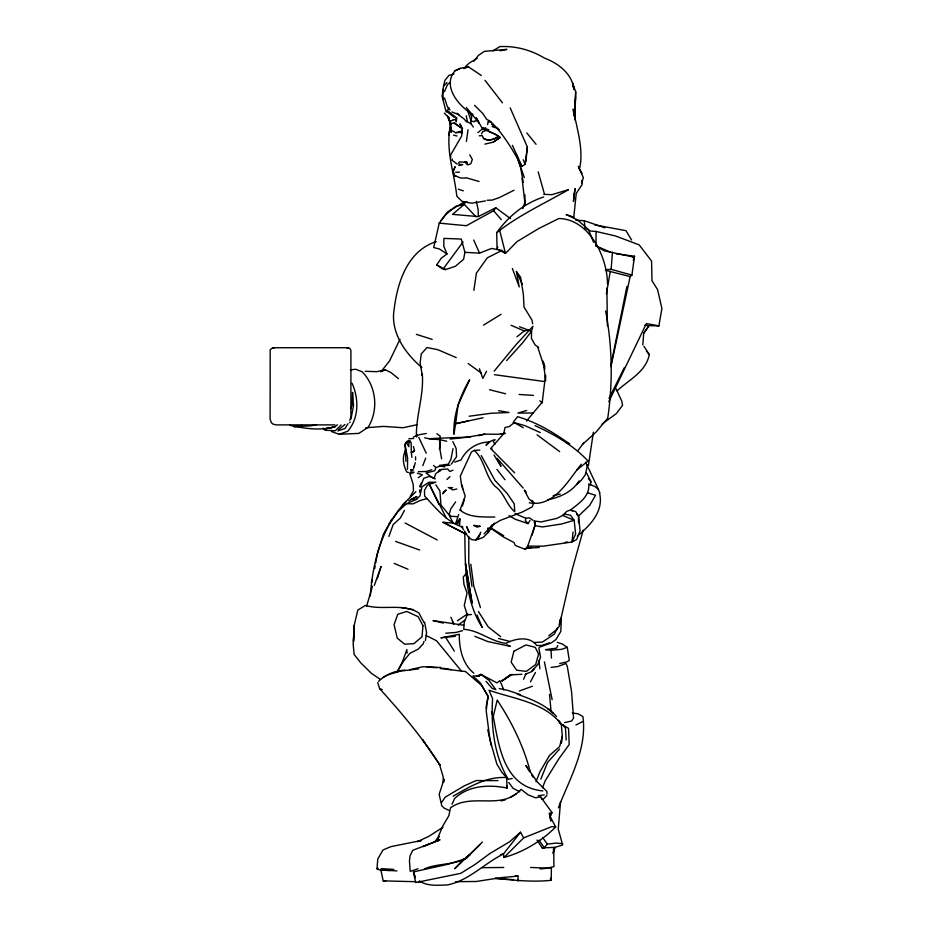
<?xml version="1.0" encoding="UTF-8"?>
<svg xmlns="http://www.w3.org/2000/svg" width="932" height="932" viewBox="0 0 932 932"><rect width="100%" height="100%" fill="white"/><g stroke="black" fill="none" stroke-linecap="round" stroke-linejoin="round"><path stroke-width="1.4" d="M524.926 194.893L524.926 202.162L522.805 208.663M468.831 536.669L468.761 562.648L471.965 586.438M605.322 270.257L630.137 276.583L631.919 275.138L634.377 257.244L604.169 250.801L595.932 245.92L596.096 231.451L590.678 231.054L586.146 228.736M578.457 522.736L578.551 515.99L575.72 511.621L570.617 509.955L566.854 511.284L562.602 515.431L556.94 518.355L541.177 521.908L533.978 520.965L535.213 521.71L534.921 525.601L532.067 535.224M519.508 326.771L531.555 331.279L531.403 338.374L535.178 344.991L538.673 347.426M459.849 518.879L459.092 522.537L455.375 524.308L459.849 518.879L459.732 524.448L458.859 525.147M574.869 119.599L575.685 91.732L572.854 84.113L573.926 89.274C572.19 73.768 558.303 63.271 544.568 58.145C531.158 50.002 515.571 45.785 499.867 46.6L492.935 50.864M575.685 91.732L574.695 119.762M354.113 625.558L353.543 641.344L354.113 625.558L357.83 610.076L365.449 605.416C382.935 610.705 402.752 602.818 418.852 612.965L424.072 622.658M405.956 461.317L405.001 444.284L406.27 442.211L408.973 441.523L408.798 446.684L406.27 442.211L408.344 440.51L410.546 441.104M561.39 617.357L560.808 631.418L555.903 639.608L550.894 643.092L539.558 647.146M574.59 116.523L575.533 96.998M560.551 801.59L558.245 829.084L562.648 844.986L553.713 847.782L553.154 853.467L555.134 847.374L542.121 847.864L536.995 840.047M353.927 629.811L353.181 644.396L354.125 654.415L360.754 662.838L371.437 673.393L380.279 679.335M424.654 437.842L429.151 438.716L440.09 438.18L440.195 436.106L436.863 433.741M495.288 878.305C513.882 880.274 532.452 882.278 551.22 880.297L551.406 867.843L540.129 868.985M370.342 595.956C372.614 562.311 381.77 526.906 405.7 501.917M573.704 217.878L576.256 193.378L582.057 184.711L581.824 180.633M510.177 107.902L527.349 147L525.124 164.312L521.99 166.339C512.868 150.623 503.606 133.579 489.801 120.811L488.217 121.766L487.553 124.573M642.812 344.898L643.697 333.33L649.056 325.652L644.758 325.221M631.919 275.138L611.124 269.325L612.452 252.199M381.095 868.636L393.805 869.393L389.716 870.546L379.708 870.057L376.994 868.81L377.786 859.048L382.912 850.031L390.834 846.652L421.101 840.559M443.842 782.053L444.075 779.269L439.158 794.309L441.756 805.726L444.168 808.114L448.933 810.362M512.239 778.441L508.208 779.292C494.007 755.386 490.896 725.946 492.597 698.697L489.02 690.228C513.998 699.047 543.95 702.029 561.309 724.164L562.346 736.175L561.181 743.247L561.705 740.963M439.438 449.166L440.323 439.788L429.151 438.716M456.668 117.933L456.307 121.708L455.282 119.506L456.668 117.933L448.502 111.409L447.092 111.304L448.851 107.483M525.869 161.597L527.349 147M490.43 528.036L503.338 536.914L513.951 542.529L515.396 545.476L525.473 549.449L527.698 546.117L543.24 546.164L571.992 542.016L573.04 532.021M486.061 708.238L486.539 704.196M572.597 511.12L570.617 509.955C579.098 503.163 590.084 496.325 588.756 483.918L595.117 486.632L598.461 489.486L599.882 492.888M416.674 436.968L417.012 434.207M588.453 465.383L593.381 432.25M559.317 624.696L559.992 619.675M454.035 73.989L448.968 75.364L444.948 80.257L443.515 86.198L442.118 96.38L446.148 111.991M466.361 141.489L468.039 129.758M610.285 271.224L606.394 293.883M473.852 290.376L476.392 273.146L487.331 257.791L501.917 250.475L505.47 253.411L517.039 241.609L538.778 228.515L558.839 218.531C589.234 218.915 607.513 257.337 607.478 284.109M419.528 492.213L419.913 489.684M420.285 487.145L423.722 478.302L429.256 476.438L434.638 478.116M452.3 158.976L452.113 160.211L457.251 164.125M527.698 546.117L534.921 525.601L534.362 522.06M425.423 640.517L426.611 632.91L424.608 622.273M630.137 276.583L610.973 366.602M650.606 325.676L658.901 325.885L661.895 308.492L657.584 289.607L651.981 280.707L651.573 261.065L639.189 244.895L615.563 235.994L596.096 231.451M590.352 485.164L590.97 481.681L586.566 472.932M374.687 568.59L375.177 565.841M375.678 563.103L377.402 553.503L383.355 534.409L391.778 519.206M453.01 448.618L450.89 459.429L448.397 464.124L439.368 465.441M464.928 252.339L463.577 259.317L455.387 266.284L446.824 269.173L442.537 268.964L436.712 264.863L441.197 258.234L446.987 253.982L443.795 246.234L443.9 238.394L461.317 239.07L464.928 252.339L479.549 253.131L491.537 248.436L501.917 250.475M626.933 286.38L610.844 365.53M476.066 216.876L464.287 204.353L455.771 206.298L445.578 214.71L439.228 223.121L433.695 247.562L439.403 248.984L446.987 253.982M485.723 127.789L482.869 129.49L483.242 127.766M413.552 468.714L414.169 465.965M486.83 702.973L488.286 696.891L480.388 682.935L472.943 675.98L479.432 675.886L480.865 674.349L497.036 682.888L499.925 680.64L503.804 689.913M366.614 606.254L372.462 586.216M562.346 736.175L559.619 746.59L549.554 755.374L539.919 771.812L535.982 781.773M497.746 246.875L497.082 249.287L496.698 232.709C508.499 216.177 524.483 203.153 543.729 196.99M372.148 579.774L371.379 582.547L372.346 579.96M542.855 790.918C504.27 787.144 499.133 747.953 493.273 716.522L497.199 700.048C511.959 722.37 523.761 746.532 530.448 772.465M414.123 466.781L415.311 462.691M462.458 505.994L464.462 499.086M531.916 330.01L532.65 327.493M579.762 167.876C583.712 148.339 576.745 128.36 573.227 109.126L573.902 115.824M581.673 183.22L583.35 177.662L578.306 166.28M377.239 578.819L381.095 566.423L374.326 585.413M583.211 530.18L572.178 569.72L559.13 626.467L556.078 630.044L548.785 635.717M532.824 520.184L529.341 517.808L525.939 518.274L525.24 520.464L528.095 523.621L529.993 520.51M424.002 641.461L423.221 643.861L418.235 649.138L409.929 653.309L403.742 660.87L397.451 671.087M434.58 476.998L435.594 473.887L441.011 469.495L447.651 468.982L449.795 471.441L453.022 470.229M455.69 523.551L458.661 514.499M633.259 260.203L634.599 256.242L616.192 253.772M453.698 170.568L455.084 166.688L453.138 171.162L453.43 172.746M388.9 536.448L393.199 524.495L400.271 518.145L404.476 510.363M450.074 465.219L440.498 466.023L435.873 467.573L434.708 470.777L426.099 473.013L432.634 477.918L435.256 478.897M350.723 408.764L352.168 404.849L352.564 392.384L353.496 405.816L351.387 416.732L349.686 420.204M494.822 517.05C483.125 516.841 469.6 518.006 460.047 510.049L465.231 496.08L461.515 485.013L460.326 476.077L471.417 452.02L474.318 450.377L479.782 450.133M643.93 346.261L649.313 354.591C645.864 372.019 628.809 379.767 617.042 390.916L621.784 401.086L622.553 405.315L616.436 413.517L602.014 424.095M422.802 465.639L425.679 458.148M542.447 787.913L545.185 780.818L558.734 758.986L569.184 744.575L568.555 728.37L559.188 722.859M550.719 815.873L552.012 812.611L540.583 796.778L535.562 797.804L528.153 794.868L521.046 789.334C501.765 811.131 472.128 792.235 450.529 807.799L448.816 815.78L442.735 826.102L436.922 840.151M540.828 779.117L547.562 762.469L559.538 749.06M466.221 573.355L463.251 577.106L463.973 584.527L467.06 593.067L464.264 605.404L467.235 614.887L464.241 622.285L463.74 629.345C478.966 630.125 490.803 641.6 505.925 643.348C515.501 638.385 529.446 635.694 536.867 645.55L541.841 645.422L549.426 642.8M480.796 532.125L477.906 539.127L475.67 540.129L471.825 539.698L468.412 537.123L465.161 532.277M533.92 502.558L532.102 506.926L522.165 512.076L500.193 520.429L491.374 525.671M558.419 807.823C569.603 778.814 587.416 748.676 582.873 716.522L578.061 713.807L572.306 712.992M444.482 91.604L447.523 84.486L450.459 82.377M523.586 679.253L525.963 673.859M557.79 645.503L556.625 648.136L545.488 649.662L551.01 650.256L561.553 649.348L567.262 647.332L569.289 660.369L567.087 661.767L559.678 663.561M571.992 542.016L575.638 534.048L574.159 520.266L570.477 515.233L564.943 514.161L562.602 515.431L574.159 520.266L561.763 523.97L542.308 526.953L534.921 525.601M451.997 804.258L454.665 798.444C468.714 785.327 489.195 784.371 507.101 788.064L506.647 777.638L501.975 772.477L496.838 764.007L489.964 739.868L486.213 710.906L487.972 695.959L481.681 685.544L465.511 671.553L440.149 668.489M405.863 449.83C401.739 456.808 403.195 465.289 406.853 472.128L408.565 472.431M419.668 486.539L421.474 482.776M609.015 398.465L624.335 367.686M608.771 401.762L646.365 323.555L658.901 325.885M492.038 525.415L490.78 527.85L503.676 535.667M486.597 371.192L482.834 378.415L479.432 368.769M437.178 840.21L439.147 836.458L434.044 842.516M530.471 681.863L535.446 672.496M557.418 628.238L554.272 634.133L542.401 642.055L534.222 642.532M400.003 339.248L389.553 360.929L380.885 371.856M439.776 469.646L438.576 471.778L440.824 470.52M410.197 496.5L413.458 490.861L413.202 484.407L409.707 473.316L414.041 472.151M481.529 133.8L482.904 131.575L485.351 130.783M347.997 423.676L345.015 428.499L337.862 430.922M397.416 671.774L402.496 661.685L406.841 649.627L407.086 653.216M494.298 523.19L488.415 532.3L483.265 537.345L477.918 539.477M581.323 464.218C568.147 480.493 553.923 507.637 529.248 502.779M547.515 499.773C559.666 497.595 572.458 491.758 579.11 480.889M349.71 422.627L350.141 421.998M481.331 75.469L468.435 66.836L460.408 68.327L455.107 70.716C441.617 86.012 459.022 106.563 472.92 114.543M441.5 802.557L445.24 797.14L464.043 785.991L476.066 780.573L497.979 780.62M455.632 501.894L450.75 508.93L449.247 513.963L450.459 516.223L457.053 516.666M451.379 464.113L456.587 456.633L456.144 448.537L452.859 441.605M546.851 795.532L542.948 799.551M643.639 333.353L649.056 325.652M463.053 241.994L443.422 268.579L436.712 264.863M439.228 223.121L466.373 225.719L493.622 210.749L495.766 207.754L510.55 218.601M389.296 523.749L398.139 511.435L406.469 503.664L416.686 499.284L419.994 495.871L421.963 486.807L428.93 482.252L435.92 482.193M513.113 422.382L517.563 416.686C536.576 422.243 553.643 432.448 569.603 443.958L565.841 442.187M578.213 450.307L583.735 442.723M453.558 173.177L454.816 175.624L454.164 176.509L453.162 170.533L453.243 171.849M475.67 540.129L479.759 534.525M440.999 220.546L447.71 211.774L464.649 201.79M473.84 61.279L478.279 55.524L484.244 51.353L506.926 49.384L500.239 50.771M531.555 331.279L522.421 343.023L506.635 360.521M514.65 472.804L490.686 448.548L503.688 433.706L505.039 427.473L509.198 426.588L514.336 422.627L524.902 425.656L540.269 432.553M552.012 812.611L549.414 813.38L549.962 816.141L555.682 827.01C541.69 841.048 523.132 852.279 504.002 857.452L503.49 853.945L520.487 832.229L523.668 837.891L504.002 857.452M494.158 371.169L515.932 344.782L533.022 326.223M526.51 421.043L542.249 402.135L545.535 375.305L545.686 377.996M463.833 858.92L454.688 868.741L479.852 844.73M542.121 847.864L544.288 847.747L547.375 844.124L555.973 843.087L562.707 843.646M520.487 832.229L509.571 841.806L490.057 853.397L474.726 864.675L460.734 873.342L415.614 882.592L413.505 871.863L415.194 877.571L413.505 871.863L447.605 864.348L465.988 858.582L482.368 841.992M496.698 232.709C518.402 215.385 544.439 203.514 568.555 189.65L551.907 194.672L543.822 194.31M484.116 533.861L492.667 524.611M443.515 86.198L446.964 82.494M415.87 491.723L402.344 505.086L404.476 503.688M341.089 424.98L335.299 430.747L325.023 430.246L323.148 428.126M465.988 858.582L470.171 854.446L465.953 857.428M531.753 671.098L534.176 668.722M464.287 204.353L452.533 214.36L478.267 216.608L495.766 207.754M573.273 541.399L576.675 539.453L580.065 530.844L578.551 515.99L589.746 505.295L595.548 495.253L587.719 492.842M446.952 479.444L449.958 476.602M576.733 484.535L581.428 480.131L585.308 474.772L587.37 465.499L585.494 462.225M577.292 536.145C590.119 525.38 604.146 511.272 599.462 492.842M477.895 132.635L483.463 128.08L488.881 129.793M465.406 66.615L469.332 63.027L477.184 58.285M582.488 444.424L596.072 432.052L607.734 418.212C612.976 382.586 612.301 346.343 605.637 310.997M378.648 681.327C385.51 674.593 395.261 670.492 404.861 670.166M289.631 425.295C304.368 428.464 320.375 431.05 335.205 426.67L337.337 424.747M488.869 442.805L486.026 445.193L489.114 441.919L493.82 439.869M338.386 429.815L344.933 424.526M576.792 470.066L588.034 461.014C573.821 445.729 554.109 434.265 535.061 425.668M516.934 336.802L524.238 330.942L529.26 330.033M458.241 625.116L464.544 620.304M521.955 674.29L510.317 674.873L501.987 680.896L512.355 674.395M501.987 680.896L510.317 674.873M418.305 477.708L422.382 474.796L417.373 473.165M495.242 439.741L493.191 441.162L494.95 444.261M484.885 144.111L493.063 142.235L500.356 137.435L494.333 133.742L484.116 129.525M461.282 205.436L467.083 201.522M457.379 620.77L467.666 613.838M493.063 142.235L500.356 137.435M442.991 827.232L428.848 836.33L417.478 841.619L421.229 840.606M437.667 841.177L439.799 839.837L422.988 846.524M483.475 325.163L501.09 314.294M510.235 797.326L516.2 793.866M453.15 796.161C469.6 786.864 486.923 776.053 506.647 777.638M634.599 256.242L632.607 257.302L634.377 257.244M436.211 241.609C405.571 251.593 396.345 286.042 393.525 314.736C392.698 335.928 406.55 354.393 421.881 367.639M376.994 868.81L378.019 868.286M408.74 500.868L417 496.546L410.942 499.459L416.686 499.284M575.918 724.968L582.535 721.636M514.045 190.21L499.389 197.561L492.143 200.1L487.11 200.275M414.589 450.878L411.292 452.486L411.932 457.321M424.491 868.799C436.129 863.882 449.655 864.814 461.724 860.411M418.084 868.717L410.22 871.362L409.451 861.04L410.033 855.937L412.713 850.299L429.699 843.844M462.284 130.923L455.666 132.728L451.705 130.422M381.98 371.344L385.265 369.794L390.904 372.509L398.395 378.602M383.18 677.191L389.052 674.43L400.585 671.098L418.503 668.92M455.107 70.716L460.408 68.327M525.124 674.349L531.939 671.506L537.915 664.295L540.548 657.153L538.836 648.008M346.949 348.079L349.593 348.079L350.91 350.374L350.91 419.097M422.942 846.547L439.799 839.837M565.048 542.552L567.005 541.772M523.668 837.891L551.732 826.626L555.682 827.01M463.868 68.56L468.435 66.836M447.861 117.583L449.678 121.393L452.696 120.263M449.667 123.269L450.657 122.896M466.839 162.401L467.328 162.902L465.907 163.426L467.841 164.906L470.858 163.694L472.326 159.489L469.728 154.84M413.389 436.957L419.866 434.568L426.32 433.508M519.31 691.02L532.382 686.22M479.199 135.827L482.217 135.594L483.545 138.484L487.914 140.429L494.088 138.996L497.781 137.249L498.48 135.804C494.601 139.718 488.554 141.175 483.545 138.484M331.466 431.551L339.166 434.289L347.729 431.248C359.158 417.955 358.925 398.605 352.04 383.227M454.711 462.074L460.967 460.012C466.489 449.049 477.452 441.943 489.824 442.013M431.831 469.716L426.274 471.499L418.41 471.639M526.743 410.464L517.912 413.074L533.349 413.027M501.253 800.949L505.307 799.796M426.996 498.597L420.367 500.426L412.899 503.886L406.469 503.664M462.54 630.684L456.039 632.444L445.764 633.212M478.454 435.675L484.675 434.149L497.828 434.289L505.004 433.438M408.81 438.832L413.645 438.448M409.859 669.677L422.953 666.729L441.057 667.487M564.489 722.615L571.677 720.995L573.553 718.071L571.561 691.719L567.332 666.66L565.992 663.479L557.872 666.543L551.127 667.382M467.794 420.973L455.643 423.699L453.919 434.3C453.115 415.066 459.919 396.205 469.6 379.813L458.055 405.07L455.643 423.699L483.056 417.757M456.831 489.009L452.777 489.906L449.772 488.1M385.265 369.794L376.726 371.682L365.262 371.297M316.519 424.631L311.335 425.784L293.895 426.681L301.828 425.493M553.212 495.614L560.26 494.065M417.023 424.712L403.148 427.73L383.483 426.402L365.763 427.776M458.765 165.407L462.691 164.58L459.336 164.428L458.637 162.89L459.523 161.83L467.2 162.448L465.103 161.585M335.205 426.67L324.953 428.837L333.26 427.287M500.868 854.493L503.49 853.945C484.244 863.382 469.169 880.484 447.29 884.969C438.052 885.19 427.415 886.483 419.447 880.95M434.056 483.021L429.174 484.023L426.879 485.945L424.468 490.488L424.643 496.104C435.885 507.917 446.579 522.13 462.82 527.104M452.975 119.937L455.282 119.506M524.704 548.715L531.566 547.433M299.137 426.052L301.805 425.575M484.675 434.149L466.92 437.259L450.179 439.042M485.479 200.928L472.221 203.153L467.421 202.547M455.294 636.323L440.918 637.837L459.325 634.308C459.057 648.218 462.517 664.062 473.817 673.184M469.157 416.231L490.815 413.295L508.977 412.492L498.573 410.697M538.195 795.695L544.253 794.891M348.265 347.729L272.75 347.729L270.198 349.686L270.105 419.097L271.305 422.627L273.006 424.107L275.895 424.887L334.984 424.887M501.113 433.869L505.249 433.357M350.339 369.841L355.675 369.27L362.222 371.786C376.353 386.361 378.753 409.894 368.21 427.182L358.89 433.38L339.166 434.289M474.493 121.02L478.093 120.647M470.497 437.003L440.09 438.18M518.076 881.101L517.982 876.103L500.845 877.676L476.252 881.486L455.713 881.684M467.235 614.887L471.522 614.526M380.804 869.638L383.203 880.891L385.697 880.705M455.666 132.728L460.455 132.391L462.447 133.09M605.602 269.628L611.124 269.325M526.545 548.202L539.29 547.503M479.432 675.886L476.671 676.015L480.865 674.349L488.892 680.22L495.812 689.61L492.201 688.41L486.073 681.362M455.655 172.245L459.511 172.187M482.054 867.692L503.758 867.459M513.532 879.633L495.23 878.41M418.654 881.719L421.52 881.73M530.588 867.459L547.503 868.1L553.923 866.62L553.713 847.782M415.847 881.695L383.203 880.891M448.28 487.599L452.614 487.657M464.753 178.129L460.326 177.93L455.096 175.705M396.892 870.931L382.959 869.975M575.778 220.22L584.271 220.698L604.798 227.781M413.622 472.687L411.094 472.536L411 469.577L413.249 470.089L412.538 470.753L411 469.577M519.101 394.481L533.407 395.378M427.182 667.032L437.05 667.743M442.688 668.151L451.111 669.63M460.047 510.049L461.247 510.142M465.988 534.164L443.038 522.258L453.336 523.202M517.377 694.223C531.228 699.175 546.595 705.07 556.52 716.545M494.461 374.699L544.137 381.491M272.75 347.729L274.066 348.079M488.217 121.766L490.943 122.22M463.658 625.232L432.996 620.584L443.352 623.112M401.051 607.489L413.482 609.644M515.384 875.637L517.982 876.103M594.779 224.915L625.954 230.658L631.616 240.002M454.816 175.624L456.167 176.323M474.586 121.754L471.103 121.055L467.584 110.524M440.498 466.023L444.68 466.897M499.261 688.538L507.695 690.332L520.056 694.48M446.754 441.232L440.323 439.788L439.962 449.375L441.593 458.812M453.581 135.187L457.064 136.002M465.429 202.116L461.818 201.207L456.785 196.116C454.397 173.329 445.578 150.425 450.156 127.416L449.096 135.396L450.389 123.443L448.618 118.853L449.678 121.393M489.51 389.716L505.622 393.782M490.686 448.548L492.038 448.886M498.62 638.513L510.177 641.531M395.622 541.422L419.621 550.02M492.131 126.601L496.849 128.092L491.49 124.224M416.371 334.355L432.157 339.388M458.346 189.208L463.355 190.839M465.522 177.593L479.06 181.484M528.095 523.621L515.221 519.264L509.035 515.652M557.289 642.311L562.38 644.059L567.262 647.332M409.707 473.316L410.989 473.759M377.728 682.527L379.65 688.701L382.26 689.633M525.939 518.274L515.105 513.683M573.634 217.121L566.132 214.523L577.339 219.835L588.407 229.493L593.602 242.32M488.624 131.261L497.001 135.105M474.854 636.346L487.844 641.566L510.456 646.389L506.903 644.746M451.973 111.945L457.822 114.356L463.985 118.853L466.781 122.057M394.189 563.406L408.041 569.277M595.932 245.92L610.868 252.316M511.051 325.268L524.238 330.942M456.237 357.62L437.877 349.71L427.031 347.52L421.276 353.904L420.122 362.781L422.324 375.713L422.278 373.709C424.06 394.935 416.033 415.299 416.383 436.409M488.729 120.379L486.76 119.471L482.729 113.424L474.586 105.339M462.482 526.86L461.41 526.324L463.588 529.842M443.038 522.258L465.01 533.605M437.259 539.989L405.175 523.05M425.959 635.438L436.526 640.75L461.41 671.052M465.173 161.807L467.328 162.902M519.788 791.781L513.101 788.356L508.767 782.496M408.973 441.523L411.175 442.653L411.292 452.486L413.191 452.032L414.484 450.261L413.4 446.521M498.981 249.927L504.387 252.828M565.817 441.861L569.603 443.958M514.336 422.627L523.271 427.73M454.303 122.593L462.109 128.581M454.21 117.292L446.545 111.339M481.017 372.858L468.132 363.503M443.422 268.579L445.484 269.896M496.873 128.01L499.191 129.606M557.965 720.25L559.876 721.578M559.643 451.601L537.042 434.825M539.756 400.865L542.552 402.857M462.598 128.616L454.047 123.245L451.449 123.245L451.088 125.039L450.273 124.329M457.03 113.168L459.033 114.741M500.682 636.684L488.298 627.003L478.431 611.555M444.354 113.145L447.174 116.022M474.318 450.377C484.815 459.697 485.036 476.252 495.172 486.387C504.294 492.853 506.356 504.829 514.732 511.75L514.254 503.874L507.125 493.389L495.043 480.516L481.273 455.597M552.874 712.98L547.946 708.739L550.987 710.452L549.519 694.282M576.57 514.278L578.551 515.99M433.497 465.429L435.873 467.573M447.325 115.929L449.166 117.63M379.65 688.701C401.552 712.759 422.476 737.771 440.032 765.219L439.333 763.972L443.131 776.624L443.259 782.111M493.622 210.749L501.311 219.637M588.36 478.64L590.97 481.681M646.435 351.166L649.313 354.591M466.326 107.518L479.246 123.222L476.159 117.723L482.869 129.49M526.79 132.927L536.063 144.285M485.013 80.35L502.465 102.835M450.028 110.023L447.337 106.679L444.541 98.011M496.954 469.39L504.993 479.747M562.718 724.572L565.491 728.393L566.167 739.95M470.509 123.071L473.351 127.032M512.367 268.498L519.24 286.928L516.421 271.492L520.639 277.375L523.365 294.361L524.017 307.036L532.032 320.165L532.626 323.8M523.155 488.077L497.175 458.358L500.973 466.315L494.018 455.037M524.739 490.279L526.312 492.469M542.855 837.798L547.375 844.124M531.904 500.402L533.523 502.709L528.945 498.888L524.297 490.15M539.045 840.21L544.288 847.747M440.032 765.219L422.476 739.495L424.864 743.037M435.815 484.815L439.916 490.943L440.918 504.934L449.131 515.047L453.092 522.829M531.624 774.923L533.081 777.206M445.496 637.127L454.338 651.107M582.034 173.422L578.947 168.273M529.458 771.405L525.846 765.463L537.473 782.169L546.898 791.408L546.967 794.215M461.55 126.682L459.965 123.898L462.074 128.383L461.701 135.897L450.587 155.096L450.738 157.788M540.583 796.778L541.981 799.283M426.239 453.185L418.783 437.446M586.706 464.416L598.461 489.486M452.439 621.644L453.604 623.788M446.428 518.274L429.174 484.023L438.867 504.224M615.784 388.469L617.042 390.916M516.421 271.492L522.223 284.225M512.414 145.357L521.99 166.339M473.701 240.048L479.549 253.131M450.878 617.252L453.872 623.974M544.905 369.072L537.741 347.1M477.044 615.097L482.298 627.469C463.775 598.868 465.464 563.685 464.742 531.03M523.248 159.756L525.124 164.312M469.938 112.388L471.697 116.756L470.695 123.618L467.41 121.708L466.291 115.789M448.222 117.176L449.772 121.067M491.467 711.978L493.273 716.522M550.439 878.224L551.22 880.297M516.375 154.293L520.452 167.282M517.411 157.461L524.297 177.581M544.894 366.73L543.146 361.185L545.733 380.64M480.446 607.559L473.805 586.286L470.823 564.279M520.802 168.564L523.26 182.381M544.23 193.297L538.195 171.861M499.517 229.61L505.47 253.411M506.495 785.559L507.101 788.064M405.001 444.284L407.622 458.136L407.447 469.32M487.751 729.838L491.502 746.054M476.357 201.312L478.058 209.048L478.396 216.294M544.393 661.871L552.14 699.652M572.656 82.878L573.809 88.528M450.051 122.488L450.61 125.331M549.414 813.38L550.917 821.104L549.962 816.141M487.809 528.153L488.415 532.3L488.182 528.153M522.071 178.362L525.112 204.795M538.859 660.706L539.908 668.803M462.237 485.094L462.715 488.892M584.271 220.698L585.016 228.165M551.01 650.256L551.464 658.097M442.84 89.39L443.096 99.444M607.384 325.827L606.895 288.058M415.567 456.773L415.579 459.977M450.657 126.333L451.414 132.286L450.657 126.333M422.965 625.687L422.033 636.719L413.913 643.663L404.686 644.21L397.242 638.129L394.085 624.708L397.731 614.27L406.795 611.462L418.2 616.728L422.965 625.687M574.054 194.147L573.436 201.463L575.195 188.544L574.054 194.147M513.858 651.282L511.167 662.186L516.619 670.166L526.289 671.401L535.69 664.504L538.626 654.019L535.189 647.309L525.893 644.944L513.858 651.282M443.795 492.119L442.723 493.774L446.16 489.987L443.795 492.119M480.003 526.277L477.137 527.151L473.736 525.345L480.003 526.277M469.052 532.137L466.641 526.627L469.052 532.137M472.093 602.969L465.464 563.697L472.093 602.969"/></g></svg>
